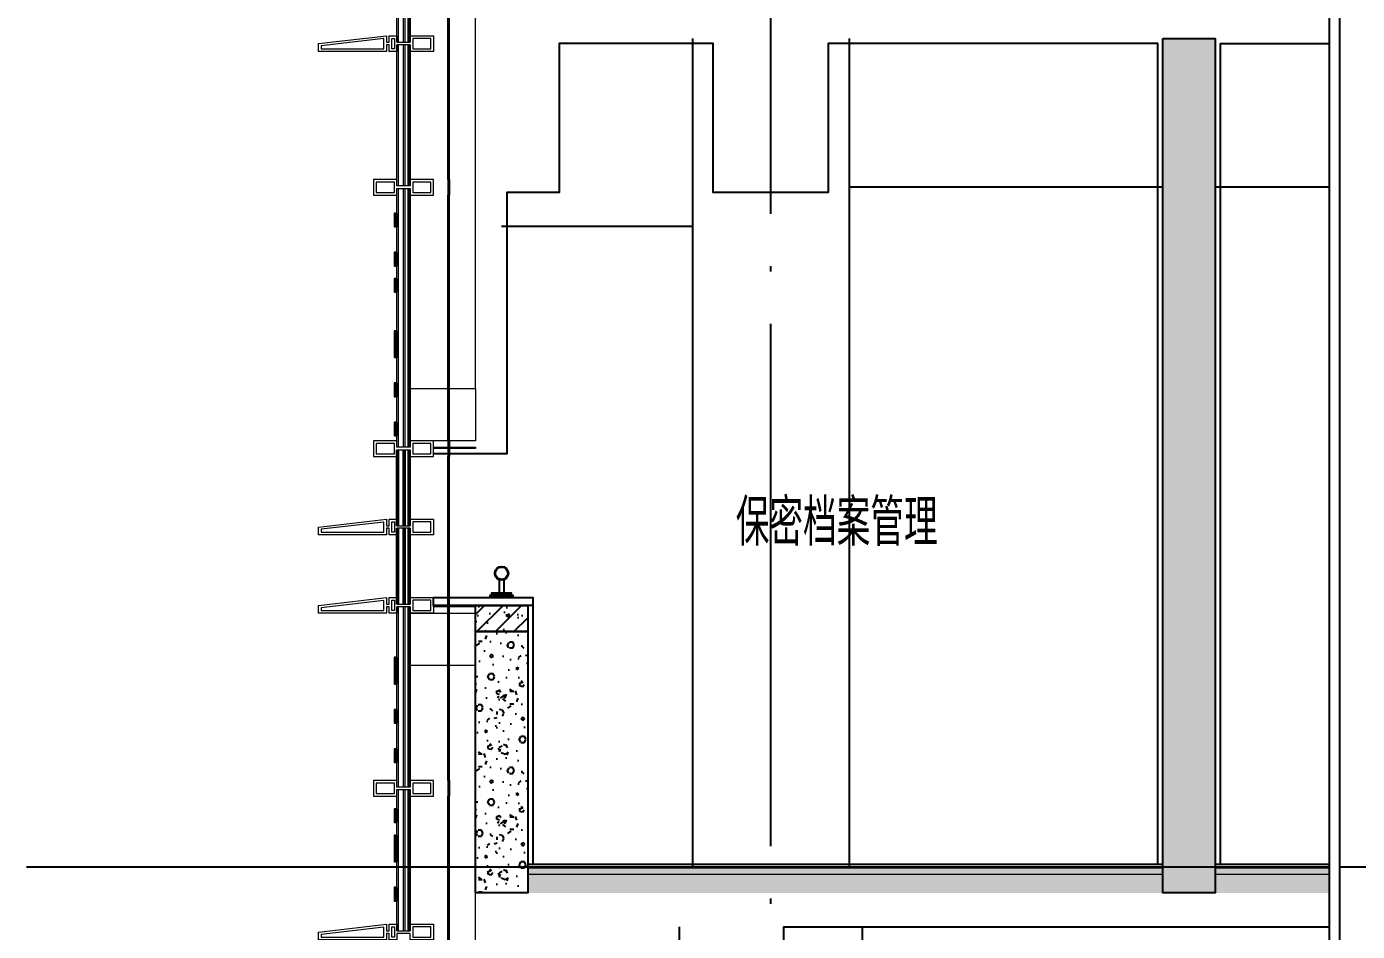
# Model space of a CAD drawing. Extents: x 1147314 to 1218578, y -272074 to -241968.
# Drawn here: x 1163957 to 1169047, y -266264 to -262801 of the extents above; entities that cross this region are included whole.
import ezdxf

# ---------------------------------------------------------------- set-up
doc = ezdxf.new("R2010")
doc.units = 0
doc.header["$LTSCALE"] = 1000
doc.header["$MEASUREMENT"] = 0
doc.linetypes.add('230303生产综合楼-平面图_t8$0$DOTE', pattern=[2.42, 2, -0.2, 0.02, -0.2])
for name, color, linetype in [('A-DOOR-FIRE', 4, 'Continuous'), ('A-SECT-SURF', 6, 'Continuous'), ('A-看线', 115, 'Continuous'), ('DIM_SYMB', 3, 'Continuous'), ('DOTE', 1, 'Continuous'), ('LY_MC_section A', 140, 'Continuous'), ('PUB_HATCH', 8, 'Continuous'), ('PUB_TEXT', 7, 'Continuous'), ('SURFACE', 6, 'Continuous'), ('WALL', 255, 'Continuous'), ('吊顶', 183, 'Continuous'), ('墙身抹灰', 6, 'Continuous')]:
    doc.layers.add(name, color=color, linetype=linetype)
for name, color, linetype, lineweight in [('A-WALL-INSL', 241, 'Continuous', 0), ('WALL-CURT-GLAZ', 120, 'Continuous', 0), ('WALL-CURT-METL', 211, 'Continuous', 0), ('墙身分层线', 253, 'Continuous', 18)]:
    doc.layers.add(name, color=color, linetype=linetype, lineweight=lineweight)
doc.styles.add('_TCH_DIM', font='SIMPLEX', dxfattribs={"bigfont": 'GBCBIG'})

# ---------------------------------------------------------------- blocks, each defined once
blk = doc.blocks.new('A$C071d96ed')
at = {"layer": 'A-看线'}
for points in [[(44, -690), (44, 0)], [(50, -690), (50, 0)], [(196, -665), (196, -25)], [(200, -665), (200, -25)]]:
    blk.add_lwpolyline(points, dxfattribs=at)
at = {"layer": 'WALL-CURT-GLAZ'}
for p, q in [((0, -690), (0, 0)), ((6, -690), (6, 0)), ((25, -690), (25, 0)), ((31, -690), (31, 0))]:
    blk.add_line(p, q, dxfattribs=at)
blk = doc.blocks.new('A$C38d1714a')
at = {"layer": 'A-WALL-INSL'}
blk.add_lwpolyline([(0, 0), (250, 0), (250, -200), (0, -200)], close=True, dxfattribs=at)
blk = doc.blocks.new('A$C37e4a2ef')
at = {"layer": 'A-看线'}
for points in [[(196, -60), (196, 0)], [(200, -60), (200, 0)]]:
    blk.add_lwpolyline(points, dxfattribs=at)
at = {"layer": 'WALL-CURT-METL'}
for points in [[(140, -60), (50, -60), (50, -35), (0, -35), (0, -60), (-30, -60), (-30, -35), (-40, -35), (-40, -60), (-300, -60), (-300, -30), (-40, 0), (-40, -25), (-30, -25), (-30, 0), (0, 0), (0, -25), (50, -25), (50, 0), (140, 0)], [(-50, -50), (-50, -11.2), (-290, -38.9), (-290, -50)], [(-20, -10), (-10, -10), (-10, -50), (-20, -50)], [(130, -25), (130, -10), (60, -10), (60, -50), (130, -50)]]:
    blk.add_lwpolyline(points, close=True, dxfattribs=at)
blk = doc.blocks.new('A$C42b86bd6')
at = {"layer": 'A-看线'}
for points in [[(286, 0), (286, -60)], [(290, 0), (290, -60)]]:
    blk.add_lwpolyline(points, dxfattribs=at)
at = {"layer": 'WALL-CURT-METL'}
for points in [[(230, -60), (230, 0), (140, 0), (140, -25), (90, -25), (90, 0), (0, 0), (0, -60), (90, -60), (90, -35), (140, -35), (140, -60)], [(80, -25), (80, -10), (10, -10), (10, -50), (80, -50)], [(220, -50), (220, -10), (150, -10), (150, -35), (150, -50)]]:
    blk.add_lwpolyline(points, close=True, dxfattribs=at)
blk = doc.blocks.new('A$C827e71c0')
at = {"layer": 'A-DOOR-FIRE'}
blk.add_blockref('A$C42b86bd6', (-90, 0), dxfattribs=at)
blk = doc.blocks.new('A$C7aab0e27')
at = {"layer": 'A-DOOR-FIRE'}
blk.add_blockref('A$C37e4a2ef', (0, 0), dxfattribs=at)
blk = doc.blocks.new('A$C429b8df4')
at = {"layer": '吊顶'}
for points in [[(-9, 97.9), (-9, 30)], [(9, 97.9), (9, 30)]]:
    blk.add_lwpolyline(points, dxfattribs=at)
for points in [[(43.4, 30), (-43.4, 30), (-43.4, 39.2), (43.4, 39.2)], [(36.9, 39.2), (-37.9, 39.2), (-37.9, 48.4), (36.9, 48.4)]]:
    blk.add_lwpolyline(points, close=True, dxfattribs=at)
for radius in [26.5, 23.5]:
    blk.add_circle((0, 122.8), radius, dxfattribs=at)

msp = doc.modelspace()

# ---------------------------------------------------------------- hatches: boundary and pattern name
at = {"layer": 'PUB_HATCH'}
h = msp.add_hatch(dxfattribs=at)
h.set_pattern_fill('加气混凝土', color=256, scale=20, style=0)
h.set_pattern_definition([(0, (-1037022.86, 102848.98), (120, 240), [0, -240]), (0, (-1037163.26, 102816.58), (120, 240), [0, -240]), (0, (-1037085.26, 102814.18), (120, 240), [0, -240]), (0, (-1037000.06, 102884.98), (120, 240), [0, -240]), (0, (-1037099.66, 102802.18), (120, 240), [0, -240]), (0, (-1036976.06, 103036.18), (120, 240), [0, -240]), (0, (-1037049.26, 103016.98), (120, 240), [0, -240]), (0, (-1037010.86, 102986.98), (120, 240), [0, -240]), (0, (-1037206.46, 102982.18), (120, 240), [0, -240]), (0, (-1037088.86, 102971.38), (120, 240), [0, -240]), (0, (-1037134.46, 102910.18), (120, 240), [0, -240]), (0, (-1037132.06, 102820.18), (120, 240), [0, -240]), (0, (-1037042.06, 102810.58), (120, 240), [0, -240]), (0, (-1036976.06, 102916.18), (120, 240), [0, -240]), (0, (-1037200.46, 102878.98), (120, 240), [0, -240]), (0, (-1037180.06, 102919.78), (120, 240), [0, -240]), (0, (-1037086.46, 102902.98), (120, 240), [0, -240]), (0, (-1037120.06, 102868.18), (120, 240), [0, -240]), (0, (-1037139.26, 102947.38), (120, 240), [0, -240]), (0, (-1037109.26, 103037.38), (120, 240), [0, -240]), (0, (-1037190.86, 102828.58), (120, 240), [0, -240]), (0, (-1037058.86, 102988.18), (120, 240), [0, -240]), (0, (-1037170.46, 102991.78), (120, 240), [0, -240]), (0, (-1037189.66, 103022.98), (120, 240), [0, -240]), (130.601294, (-1036990.8, 102961.038), (-599.99999337, 720.00000315), [10.536622, -4414.8444]), (18.4349488, (-1037007.942, 102965.61), (599.9999978, 239.9999982), [10.842096, -1507.05116]), (90, (-1037007.94, 102955.32), (120, 240), [10.285714, -469.71426]), (161.565051, (-1036997.657, 102951.895), (-600.000003, 239.9999821), [10.842096, -1507.05116]), (53.1301023, (-1036997.657, 102951.895), (120.0000002, 239.9999999), [11.428572, -1188.5714]), (135, (-1036988.51, 102829.61), (-120.0000145, 239.9999838), [9.697464, -669.12504]), (45, (-1037002.23, 102829.61), (119.9999992, 239.999999), [9.697464, -669.12504]), (135, (-1036995.37, 102822.75), (-120.0000145, 239.9999838), [9.697464, -669.12504]), (45, (-1036995.37, 102822.75), (119.9999992, 239.999999), [9.697464, -669.12504]), (116.565051, (-1037103.94, 102990.75), (-2e-05, 479.999987), [12.77753, -255.5506]), (180, (-1037109.66, 103002.18), (-120, 240), [13.714286, -226.2857]), (63.434949, (-1037129.09, 102990.75), (1e-06, 479.999998), [12.77753, -255.5506]), (116.565051, (-1037123.37, 102979.32), (-2e-05, 479.999987), [12.77753, -255.5506]), (0, (-1037123.37, 102979.32), (120, 240), [13.714286, -226.2857]), (63.434949, (-1037109.66, 102979.32), (1e-06, 479.999998), [12.77753, -255.5506]), (107.102728, (-1037013.6565, 102909.61), (-359.999986237, 1200.000001936), [15.544538, -6513.161]), (143.972626, (-1037018.228, 102924.467), (-2279.9999711, 1679.9999981), [15.544538, -3248.808]), (180, (-1037030.8, 102933.6), (-120, 240), [14.857142, -225.14284]), (36.0273733, (-1037058.228, 102924.467), (2279.99998315, 1679.99998189), [15.544538, -3248.808]), (71.5650511, (-1037062.8, 102910.753), (360.00000185, 1199.99999793), [14.456126, -1503.43712]), (107.102728, (-1037058.228, 102895.895), (-359.999986237, 1200.000001936), [15.544538, -6513.161]), (143.972626, (-1037045.657, 102886.753), (-2279.9999711, 1679.9999981), [15.544538, -3248.808]), (0, (-1037045.66, 102886.75), (120, 240), [14.857142, -225.14284]), (36.0273733, (-1037030.8, 102886.753), (2279.99998315, 1679.99998189), [15.544538, -3248.808]), (71.5650511, (-1037018.228, 102895.895), (360.00000185, 1199.99999793), [14.456126, -1503.43712]), (150.255118, (-1037011.37, 103021.61), (-360.00000085, 239.99999703), [9.214008, -1925.72784]), (90, (-1037019.37, 103017.04), (120, 240), [9.142858, -470.8571]), (29.7448813, (-1037019.37, 103017.038), (360.0000002, 239.99999888), [9.214008, -1925.72784]), (116.565051, (-1037067.37, 102851.32), (-2e-05, 479.999987), [12.77753, -255.5506]), (168.690067, (-1037073.085, 102862.753), (-1080.0000008, 239.99999398), [11.654902, -2435.8742]), (41.1859251, (-1037093.657, 102857.038), (2999.999981823, 2639.999976915), [12.148738, -5090.3208]), (90, (-1037093.66, 102845.61), (120, 240), [11.428572, -468.5714]), (138.814074, (-1037084.514, 102837.61), (-2999.999946676, 2640.000016815), [12.148738, -5090.3208]), (16.6992442, (-1037084.514, 102837.61), (3959.999970207, 1199.99998743), [11.93178, -4999.415]), (60.9453959, (-1037073.085, 102841.038), (119.99999968, 239.99999788), [11.766434, -4930.1358]), (109.983106, (-1037167.942, 102951.895), (-600.00000226, 1679.999995554), [13.3768, -5604.879]), (155.556045, (-1037172.514, 102964.467), (-1560.000005946, 719.99998504), [13.809194, -5786.0526]), (24.4439547, (-1037197.657, 102964.467), (1560.00000078, 719.999996537), [13.809194, -5786.0526]), (70.0168934, (-1037202.228, 102951.895), (600.00000181, 1679.99999583), [13.3768, -5604.879]), (109.983106, (-1037197.657, 102939.324), (-600.00000226, 1679.999995554), [13.3768, -5604.879]), (160.016893, (-1037185.085, 102934.752), (-600.00000035, 239.99998907), [13.3768, -2795.751]), (19.9831065, (-1037185.085, 102934.752), (599.9999967, 239.99999962), [13.3768, -2795.751]), (70.0168934, (-1037172.514, 102939.324), (600.00000181, 1679.99999583), [13.3768, -5604.879]), (122.005383, (-1037078.8, 102930.18), (-120.0000161, 239.99998775), [10.781693, -2253.3736]), (18.4349488, (-1037094.8, 102935.895), (599.9999978, 239.9999982), [10.842096, -1507.05116]), (90, (-1037094.8, 102925.61), (120, 240), [10.285714, -469.71426]), (161.565051, (-1037084.514, 102922.18), (-600.000003, 239.9999821), [10.842096, -1507.05116]), (54.4623222, (-1037084.514, 102922.181), (839.99999878, 1199.9999982), [9.831228, -4119.2846]), (116.565051, (-1037148.51, 102871.9), (-2e-05, 479.999987), [12.77753, -255.5506]), (180, (-1037154.23, 102883.32), (-120, 240), [12.571428, -227.42856]), (59.0362434, (-1037173.657, 102871.895), (120.0000004, 239.99999884), [13.32789, -2785.5288]), (120.963756, (-1037166.8, 102860.467), (-120.0000164, 239.99998898), [13.32789, -2785.5288]), (0, (-1037166.8, 102860.47), (120, 240), [12.571428, -227.42856]), (63.434949, (-1037154.23, 102860.47), (1e-06, 479.999998), [12.77753, -255.5506])])
h.paths.add_polyline_path([(1168303.2, -262846), (1168503.2, -262846), (1168503.2, -266116), (1168303.2, -266116)])
h = msp.add_hatch(dxfattribs=at)
h.set_pattern_fill('钢筋混凝土', color=256, scale=20, style=0)
h.set_pattern_definition([(45, (-1039723.43, 104552.184), (-35.3553391, 35.3553391), []), (50, (-1039723.43, 104552.18), (143.4520365, -12.550427), [15, -165]), (355, (-1039723.43, 104552.18), (-27.750267, 150.438427), [12, -132]), (100.4514, (-1039711.48, 104551.14), (115.701876, 137.887908), [12.748038, -140.228422]), (46.1842, (-1039723.43, 104592.18), (213.44821, -33.103803), [22.5, -247.5]), (96.6356, (-1039705.64, 104589.43), (186.932541, 194.823574), [19.122058, -210.3426]), (351.1842, (-1039723.43, 104592.18), (186.93239, 194.82372), [18, -198]), (21, (-1039703.43, 104582.18), (119.3814104, -80.523778), [15, -165]), (326, (-1039703.43, 104582.18), (48.663066, 145.030009), [12, -132]), (71.4514, (-1039693.48, 104575.47), (168.044526, 64.506099), [12.748038, -140.228422]), (37.5, (-1039723.43, 104552.184), (2.4319711, 66.5787708), [0, -130.4, 0, -134, 0, -132.5]), (7.5, (-1039723.43, 104552.184), (52.6139075, 78.8823424), [0, -76.4, 0, -127.4, 0, -50.5]), (327.5, (-1039768.03, 104552.184), (106.7644872, -4.5109743), [0, -50, 0, -156, 0, -207]), (317.5, (-1039788.03, 104552.18), (116.637234, 20.0209965), [0, -65, 0, -103.6, 0, -147])])
h.paths.add_polyline_path([(1165673.4, -265016), (1165873.4, -265016), (1165873.4, -265116), (1165673.4, -265116)])
h = msp.add_hatch(dxfattribs=at)
h.set_pattern_fill('加气混凝土', color=256, scale=20, style=0)
h.set_pattern_definition([(0, (-1039652.63, 103928.98), (120, 240), [0, -240]), (0, (-1039793.03, 103896.58), (120, 240), [0, -240]), (0, (-1039715.03, 103894.18), (120, 240), [0, -240]), (0, (-1039629.83, 103964.98), (120, 240), [0, -240]), (0, (-1039729.43, 103882.18), (120, 240), [0, -240]), (0, (-1039605.83, 104116.18), (120, 240), [0, -240]), (0, (-1039679.03, 104096.98), (120, 240), [0, -240]), (0, (-1039640.63, 104066.98), (120, 240), [0, -240]), (0, (-1039836.23, 104062.18), (120, 240), [0, -240]), (0, (-1039718.63, 104051.38), (120, 240), [0, -240]), (0, (-1039764.23, 103990.18), (120, 240), [0, -240]), (0, (-1039761.83, 103900.18), (120, 240), [0, -240]), (0, (-1039671.83, 103890.58), (120, 240), [0, -240]), (0, (-1039605.83, 103996.18), (120, 240), [0, -240]), (0, (-1039830.23, 103958.98), (120, 240), [0, -240]), (0, (-1039809.83, 103999.78), (120, 240), [0, -240]), (0, (-1039716.23, 103982.98), (120, 240), [0, -240]), (0, (-1039749.83, 103948.18), (120, 240), [0, -240]), (0, (-1039769.03, 104027.38), (120, 240), [0, -240]), (0, (-1039739.03, 104117.38), (120, 240), [0, -240]), (0, (-1039820.63, 103908.58), (120, 240), [0, -240]), (0, (-1039688.63, 104068.18), (120, 240), [0, -240]), (0, (-1039800.23, 104071.78), (120, 240), [0, -240]), (0, (-1039819.43, 104102.98), (120, 240), [0, -240]), (130.601294, (-1039620.571, 104041.04), (-599.99999337, 720.00000315), [10.536622, -4414.8444]), (18.4349488, (-1039637.714, 104045.61), (599.9999978, 239.9999982), [10.842096, -1507.05116]), (90, (-1039637.71, 104035.33), (120, 240), [10.285714, -469.71426]), (161.565051, (-1039627.43, 104031.897), (-600.000003, 239.9999821), [10.842096, -1507.05116]), (53.1301023, (-1039627.43, 104031.897), (120.0000002, 239.9999999), [11.428572, -1188.5714]), (135, (-1039618.286, 103909.61), (-120.0000145, 239.9999838), [9.697464, -669.12504]), (45, (-1039632, 103909.61), (119.9999992, 239.999999), [9.697464, -669.12504]), (135, (-1039625.14, 103902.754), (-120.0000145, 239.9999838), [9.697464, -669.12504]), (45, (-1039625.14, 103902.754), (119.9999992, 239.999999), [9.697464, -669.12504]), (116.565051, (-1039733.71, 104070.75), (-2e-05, 479.999987), [12.77753, -255.5506]), (180, (-1039739.43, 104082.18), (-120, 240), [13.714286, -226.2857]), (63.434949, (-1039758.86, 104070.75), (1e-06, 479.999998), [12.77753, -255.5506]), (116.565051, (-1039753.14, 104059.33), (-2e-05, 479.999987), [12.77753, -255.5506]), (0, (-1039753.14, 104059.33), (120, 240), [13.714286, -226.2857]), (63.434949, (-1039739.43, 104059.33), (1e-06, 479.999998), [12.77753, -255.5506]), (107.102728, (-1039643.4285, 103989.6115), (-359.999986237, 1200.000001936), [15.544538, -6513.161]), (143.972626, (-1039648, 104004.469), (-2279.9999711, 1679.9999981), [15.544538, -3248.808]), (180, (-1039660.57, 104013.6), (-120, 240), [14.857142, -225.14284]), (36.0273733, (-1039688, 104004.469), (2279.99998315, 1679.99998189), [15.544538, -3248.808]), (71.5650511, (-1039692.57, 103990.754), (360.00000185, 1199.99999793), [14.456126, -1503.43712]), (107.102728, (-1039688, 103975.897), (-359.999986237, 1200.000001936), [15.544538, -6513.161]), (143.972626, (-1039675.428, 103966.754), (-2279.9999711, 1679.9999981), [15.544538, -3248.808]), (0, (-1039675.43, 103966.75), (120, 240), [14.857142, -225.14284]), (36.0273733, (-1039660.571, 103966.754), (2279.99998315, 1679.99998189), [15.544538, -3248.808]), (71.5650511, (-1039648, 103975.897), (360.00000185, 1199.99999793), [14.456126, -1503.43712]), (150.255118, (-1039641.143, 104101.612), (-360.00000085, 239.99999703), [9.214008, -1925.72784]), (90, (-1039649.14, 104097.04), (120, 240), [9.142858, -470.8571]), (29.7448813, (-1039649.143, 104097.04), (360.0000002, 239.99999888), [9.214008, -1925.72784]), (116.565051, (-1039697.14, 103931.33), (-2e-05, 479.999987), [12.77753, -255.5506]), (168.690067, (-1039702.857, 103942.754), (-1080.0000008, 239.99999398), [11.654902, -2435.8742]), (41.1859251, (-1039723.428, 103937.04), (2999.999981823, 2639.999976915), [12.148738, -5090.3208]), (90, (-1039723.43, 103925.61), (120, 240), [11.428572, -468.5714]), (138.814074, (-1039714.286, 103917.612), (-2999.999946676, 2640.000016815), [12.148738, -5090.3208]), (16.6992442, (-1039714.286, 103917.612), (3959.999970207, 1199.99998743), [11.93178, -4999.415]), (60.9453959, (-1039702.857, 103921.04), (119.99999968, 239.99999788), [11.766434, -4930.1358]), (109.983106, (-1039797.714, 104031.897), (-600.00000226, 1679.999995554), [13.3768, -5604.879]), (155.556045, (-1039802.286, 104044.469), (-1560.000005946, 719.99998504), [13.809194, -5786.0526]), (24.4439547, (-1039827.428, 104044.469), (1560.00000078, 719.999996537), [13.809194, -5786.0526]), (70.0168934, (-1039832, 104031.897), (600.00000181, 1679.99999583), [13.3768, -5604.879]), (109.983106, (-1039827.428, 104019.326), (-600.00000226, 1679.999995554), [13.3768, -5604.879]), (160.016893, (-1039814.857, 104014.754), (-600.00000035, 239.99998907), [13.3768, -2795.751]), (19.9831065, (-1039814.857, 104014.754), (599.9999967, 239.99999962), [13.3768, -2795.751]), (70.0168934, (-1039802.286, 104019.326), (600.00000181, 1679.99999583), [13.3768, -5604.879]), (122.005383, (-1039708.571, 104010.183), (-120.0000161, 239.99998775), [10.781693, -2253.3736]), (18.4349488, (-1039724.57, 104015.897), (599.9999978, 239.9999982), [10.842096, -1507.05116]), (90, (-1039724.57, 104005.61), (120, 240), [10.285714, -469.71426]), (161.565051, (-1039714.286, 104002.183), (-600.000003, 239.9999821), [10.842096, -1507.05116]), (54.4623222, (-1039714.286, 104002.183), (839.99999878, 1199.9999982), [9.831228, -4119.2846]), (116.565051, (-1039778.29, 103951.9), (-2e-05, 479.999987), [12.77753, -255.5506]), (180, (-1039784, 103963.33), (-120, 240), [12.571428, -227.42856]), (59.0362434, (-1039803.428, 103951.897), (120.0000004, 239.99999884), [13.32789, -2785.5288]), (120.963756, (-1039796.571, 103940.469), (-120.0000164, 239.99998898), [13.32789, -2785.5288]), (0, (-1039796.57, 103940.47), (120, 240), [12.571428, -227.42856]), (63.434949, (-1039784, 103940.47), (1e-06, 479.999998), [12.77753, -255.5506])])
h.paths.add_polyline_path([(1165673.4, -265116), (1165873.4, -265116), (1165873.4, -266116), (1165673.4, -266116)])

# ---------------------------------------------------------------- linework, layer by layer
at = {"layer": 'A-SECT-SURF'}
msp.add_line((1166653.2, -266016), (1168940.8, -266016), dxfattribs=at)
for points in [[(1165873.4, -266006), (1168303.2, -266006)], [(1165873.4, -266016), (1168303.2, -266016)]]:
    msp.add_lwpolyline(points, dxfattribs=at)
at = {"layer": 'A-WALL-INSL'}
for points in [[(1165573.4, -263316), (1165573.4, -264186), (1165673.4, -264186), (1165673.4, -263316), (1165673.4, -262396), (1165573.4, -262396)], [(1165423.4, -265046), (1165673.4, -265046), (1165673.4, -265246), (1165423.4, -265246)], [(1165573.4, -266166), (1165573.4, -266836), (1165673.4, -266836), (1165673.4, -266166), (1165673.4, -265246), (1165573.4, -265246)]]:
    msp.add_lwpolyline(points, close=True, dxfattribs=at)
at = {"layer": 'A-看线'}
msp.add_line((1166503.2, -263566), (1165773.3, -263566), dxfattribs=at)
for points in [[(1166503.2, -262846), (1166503.2, -266016)], [(1167103.2, -262846), (1167103.2, -266016)], [(1165417.4, -263411), (1165417.4, -262871)], [(1165423.4, -263411), (1165423.4, -262871)], [(1165569.4, -263386), (1165569.4, -262896)], [(1165569.4, -263316), (1165569.4, -262896)], [(1165573.4, -263386), (1165573.4, -262896)], [(1165573.4, -263316), (1165573.4, -262896)], [(1165417.4, -264411), (1165417.4, -263421)], [(1165423.4, -264411), (1165423.4, -263421)], [(1165569.4, -264386), (1165569.4, -263446)], [(1165573.4, -264386), (1165573.4, -263446)], [(1168303.2, -263416), (1167103.2, -263416)], [(1168938.4, -263416), (1168503.2, -263416)], [(1165417.4, -264711), (1165417.4, -264421)], [(1165423.4, -264711), (1165423.4, -264421)], [(1165569.4, -264686), (1165569.4, -264446)], [(1165573.4, -264686), (1165573.4, -264446)], [(1165417.4, -265011), (1165417.4, -264721)], [(1165423.4, -265011), (1165423.4, -264721)], [(1165569.4, -264986), (1165569.4, -264746)], [(1165573.4, -264986), (1165573.4, -264746)], [(1165417.4, -266261), (1165417.4, -265721)], [(1165423.4, -266261), (1165423.4, -265721)], [(1165569.4, -266236), (1165569.4, -265746)], [(1165573.4, -266236), (1165573.4, -265746)], [(1166453.2, -266246), (1166453.2, -269516)], [(1167153.2, -266246), (1167153.2, -269516)]]:
    msp.add_lwpolyline(points, dxfattribs=at)
at = {"layer": 'DOTE', "linetype": '230303生产综合楼-平面图_t8$0$DOTE'}
for points in [[(1166803.2, -270777.9), (1166803.2, -261436)], [(1163956.8, -266016), (1171925.9, -266016)]]:
    msp.add_lwpolyline(points, dxfattribs=at)
at = {"layer": 'LY_MC_section A', "color": 41}
for points in [[(1165373.4, -263516), (1165363.4, -263516), (1165363.4, -263566), (1165373.4, -263566)], [(1165373.4, -263666), (1165363.4, -263666), (1165363.4, -263716), (1165373.4, -263716)], [(1165373.4, -263766), (1165363.4, -263766), (1165363.4, -263816), (1165373.4, -263816)], [(1165373.4, -263966), (1165363.4, -263966), (1165363.4, -264066), (1165373.4, -264066)], [(1165373.4, -264166), (1165363.4, -264166), (1165363.4, -264216), (1165373.4, -264216)], [(1165373.4, -264316), (1165363.4, -264316), (1165363.4, -264366), (1165373.4, -264366)], [(1165373.4, -265216), (1165363.4, -265216), (1165363.4, -265316), (1165373.4, -265316)], [(1165373.4, -265416), (1165363.4, -265416), (1165363.4, -265466), (1165373.4, -265466)], [(1165373.4, -265566), (1165363.4, -265566), (1165363.4, -265616), (1165373.4, -265616)], [(1165373.4, -265796), (1165363.4, -265796), (1165363.4, -265846), (1165373.4, -265846)], [(1165373.4, -265896), (1165363.4, -265896), (1165363.4, -265996), (1165373.4, -265996)], [(1165373.4, -266096), (1165363.4, -266096), (1165363.4, -266146), (1165373.4, -266146)]]:
    msp.add_lwpolyline(points, close=True, dxfattribs=at)
at = {"layer": 'LY_MC_section A'}
for points in [[(1165373.4, -264711), (1165373.4, -264421)], [(1165379.4, -264711), (1165379.4, -264421)], [(1165398.4, -264711), (1165398.4, -264421)], [(1165404.4, -264711), (1165404.4, -264421)], [(1165373.4, -265011), (1165373.4, -264721)], [(1165379.4, -265011), (1165379.4, -264721)], [(1165398.4, -265011), (1165398.4, -264721)], [(1165404.4, -265011), (1165404.4, -264721)]]:
    msp.add_lwpolyline(points, dxfattribs=at)
at = {"layer": 'WALL'}
for points in [[(1168303.2, -262846), (1168503.2, -262846), (1168503.2, -266116), (1168303.2, -266116)], [(1165673.4, -265016), (1165873.4, -265016), (1165873.4, -265116), (1165673.4, -265116)], [(1165673.4, -265116), (1165873.4, -265116), (1165873.4, -266116), (1165673.4, -266116)]]:
    msp.add_lwpolyline(points, close=True, dxfattribs=at)
at = {"layer": 'WALL-CURT-GLAZ'}
for p, q in [((1165373.4, -263411), (1165373.4, -262871)), ((1165379.4, -263411), (1165379.4, -262871)), ((1165398.4, -263411), (1165398.4, -262871)), ((1165404.4, -263411), (1165404.4, -262871)), ((1165373.4, -264411), (1165373.4, -263421)), ((1165379.4, -264411), (1165379.4, -263421)), ((1165398.4, -264411), (1165398.4, -263421)), ((1165404.4, -264411), (1165404.4, -263421)), ((1165373.4, -266261), (1165373.4, -265721)), ((1165379.4, -266261), (1165379.4, -265721)), ((1165398.4, -266261), (1165398.4, -265721)), ((1165404.4, -266261), (1165404.4, -265721))]:
    msp.add_line(p, q, dxfattribs=at)
for points in [[(1165513.4, -264411), (1165673.7, -264411), (1165673.7, -264416), (1165513.4, -264416)], [(1165513.1, -265016), (1165673.4, -265016), (1165673.4, -265021), (1165513.1, -265021)]]:
    msp.add_lwpolyline(points, close=True, dxfattribs=at)
at = {"layer": '墙身分层线'}
for p, q in [((1168303.2, -266016), (1165873.4, -266016)), ((1168303.2, -266021), (1165873.4, -266021)), ((1168303.2, -266046), (1165873.4, -266046))]:
    msp.add_line(p, q, dxfattribs=at)
at = {"layer": '墙身抹灰'}
for points in [[(1168283.2, -266006), (1168283.2, -262866), (1167023.2, -262866), (1167023.2, -263436), (1166583.2, -263436), (1166583.2, -262866), (1165993.4, -262866), (1165993.4, -263436), (1165793.3, -263436), (1165793.4, -264436), (1165513.4, -264436)], [(1165513.4, -265016), (1165873.4, -265016), (1165873.4, -266006)], [(1165893.4, -265016), (1165893.4, -266006)]]:
    msp.add_lwpolyline(points, dxfattribs=at)
msp.add_lwpolyline([(1165513.4, -264986), (1165893.6, -264986), (1165893.6, -265016), (1165513.4, -265016)], close=True, dxfattribs=at)

# ---------------------------------------------------------------- block references
at = {"layer": 'A-DOOR-FIRE'}
for name, p in [('A$C42b86bd6', (1165283.4, -264386)), ('A$C7aab0e27', (1165373.4, -266236))]:
    msp.add_blockref(name, p, dxfattribs=at)
at = {"layer": 'LY_MC_section A'}
for name, p in [('A$C7aab0e27', (1165373.4, -262836)), ('A$C827e71c0', (1165373.4, -263386)), ('A$C37e4a2ef', (1165373.4, -264686)), ('A$C37e4a2ef', (1165373.4, -264986)), ('A$C827e71c0', (1165373.4, -265686))]:
    msp.add_blockref(name, p, dxfattribs=at)
at = {"layer": 'SURFACE'}
for name, p in [('A$C071d96ed', (1165373.4, -262171)), ('A$C38d1714a', (1165423.4, -264186)), ('A$C071d96ed', (1165373.4, -265021))]:
    msp.add_blockref(name, p, dxfattribs=at)
at = {"layer": '吊顶'}
msp.add_blockref('A$C429b8df4', (1165773.6, -265016), dxfattribs=at)

# ---------------------------------------------------------------- texts
at = {"layer": 'PUB_TEXT', "style": '_TCH_DIM'}
msp.add_text('保密档案管理', height=178.72, dxfattribs=at).set_placement((1166669.2, -264788))

# ---------------------------------------------------------------- next in the draw order: wipeouts: each hides what was drawn before it
msp.add_wipeout([(1168978.4, -261333.4), (1168978.4, -270852.7), (1168938.4, -270852.7), (1168938.4, -261333.4)]).dxf.layer = 'DIM_SYMB'

# ---------------------------------------------------------------- next in the draw order: hatches: boundary and pattern name
at = {"layer": 'PUB_HATCH'}
h = msp.add_hatch(dxfattribs=at)
h.set_pattern_fill('加气混凝土', color=256, scale=10, style=0)
h.set_pattern_definition([(0, (14516.39, -45510.13), (60, 120), [0, -120]), (0, (14446.19, -45526.33), (60, 120), [0, -120]), (0, (14485.19, -45527.53), (60, 120), [0, -120]), (0, (14527.79, -45492.13), (60, 120), [0, -120]), (0, (14477.99, -45533.53), (60, 120), [0, -120]), (0, (14539.79, -45416.53), (60, 120), [0, -120]), (0, (14503.19, -45426.13), (60, 120), [0, -120]), (0, (14522.39, -45441.13), (60, 120), [0, -120]), (0, (14424.59, -45443.53), (60, 120), [0, -120]), (0, (14483.39, -45448.93), (60, 120), [0, -120]), (0, (14460.59, -45479.53), (60, 120), [0, -120]), (0, (14461.79, -45524.53), (60, 120), [0, -120]), (0, (14506.79, -45529.33), (60, 120), [0, -120]), (0, (14539.79, -45476.53), (60, 120), [0, -120]), (0, (14427.59, -45495.13), (60, 120), [0, -120]), (0, (14437.79, -45474.73), (60, 120), [0, -120]), (0, (14484.59, -45483.13), (60, 120), [0, -120]), (0, (14467.79, -45500.53), (60, 120), [0, -120]), (0, (14458.19, -45460.93), (60, 120), [0, -120]), (0, (14473.19, -45415.93), (60, 120), [0, -120]), (0, (14432.39, -45520.33), (60, 120), [0, -120]), (0, (14498.39, -45440.53), (60, 120), [0, -120]), (0, (14442.59, -45438.73), (60, 120), [0, -120]), (0, (14432.99, -45423.13), (60, 120), [0, -120]), (130.601294, (14532.418, -45454.104), (-299.999996686, 360.000001574), [5.268311, -2207.4222]), (18.4349488, (14523.846, -45451.819), (299.9999989, 119.9999991), [5.421048, -753.52558]), (90, (14523.846, -45456.96), (60, 120), [5.142857, -234.85713]), (161.565051, (14528.99, -45458.676), (-300.0000015, 119.99999105), [5.421048, -753.52558]), (53.1301023, (14528.99, -45458.676), (60.0000001, 119.99999994), [5.714286, -594.2857]), (135, (14533.56, -45519.82), (-60.0000073, 119.9999919), [4.848732, -334.56252]), (45, (14526.704, -45519.82), (59.9999996, 119.9999995), [4.848732, -334.56252]), (135, (14530.13, -45523.247), (-60.0000073, 119.9999919), [4.848732, -334.56252]), (45, (14530.13, -45523.247), (59.9999996, 119.9999995), [4.848732, -334.56252]), (116.565051, (14475.85, -45439.25), (-1e-05, 239.999993), [6.388765, -127.7753]), (180, (14472.99, -45433.53), (-60, 120), [6.857143, -113.14285]), (63.434949, (14463.27, -45439.25), (5e-07, 239.999999), [6.388765, -127.7753]), (116.565051, (14466.13, -45444.96), (-1e-05, 239.999993), [6.388765, -127.7753]), (0, (14466.13, -45444.96), (60, 120), [6.857143, -113.14285]), (63.434949, (14472.99, -45444.96), (5e-07, 239.999999), [6.388765, -127.7753]), (107.102728, (14520.9892, -45479.8185), (-179.999993118, 600.000000968), [7.772269, -3256.5805]), (143.972626, (14518.7035, -45472.39), (-1139.99998555, 839.99999905), [7.772269, -1624.404]), (180, (14512.42, -45467.82), (-60, 120), [7.428571, -112.57142]), (36.0273733, (14498.7035, -45472.39), (1139.999991575, 839.999990944), [7.772269, -1624.404]), (71.5650511, (14496.418, -45479.247), (180.00000092, 599.99999897), [7.228063, -751.71856]), (107.102728, (14498.7035, -45486.6757), (-179.999993118, 600.000000968), [7.772269, -3256.5805]), (143.972626, (14504.989, -45491.247), (-1139.99998555, 839.99999905), [7.772269, -1624.404]), (0, (14504.99, -45491.25), (60, 120), [7.428571, -112.57142]), (36.0273733, (14512.418, -45491.247), (1139.999991575, 839.999990944), [7.772269, -1624.404]), (71.5650511, (14518.704, -45486.676), (180.00000092, 599.99999897), [7.228063, -751.71856]), (150.255118, (14522.132, -45423.819), (-180.00000043, 119.99999851), [4.607004, -962.86392]), (90, (14518.13, -45426.104), (60, 120), [4.571429, -235.42855]), (29.7448813, (14518.132, -45426.104), (180.0000001, 119.99999944), [4.607004, -962.86392]), (116.565051, (14494.13, -45508.96), (-1e-05, 239.999993), [6.388765, -127.7753]), (168.690067, (14491.275, -45503.247), (-540.0000004, 119.99999699), [5.827451, -1217.9371]), (41.1859251, (14480.989, -45506.104), (1499.999990912, 1319.999988458), [6.074369, -2545.1604]), (90, (14480.99, -45511.82), (60, 120), [5.714286, -234.2857]), (138.814074, (14485.5607, -45515.8185), (-1499.999973338, 1320.000008407), [6.074369, -2545.1604]), (16.6992442, (14485.5607, -45515.8185), (1979.999985103, 599.999993716), [5.96589, -2499.7075]), (60.9453959, (14491.275, -45514.104), (59.99999984, 119.999998939), [5.883217, -2465.0679]), (109.983106, (14443.8464, -45458.6757), (-300.00000113, 839.999997777), [6.6884, -2802.4395]), (155.556045, (14441.5607, -45452.39), (-780.000002973, 359.99999252), [6.904597, -2893.0263]), (24.4439547, (14428.989, -45452.39), (780.00000039, 359.999998268), [6.904597, -2893.0263]), (70.0168934, (14426.7035, -45458.6757), (300.000000904, 839.999997916), [6.6884, -2802.4395]), (109.983106, (14428.989, -45464.9614), (-300.00000113, 839.999997777), [6.6884, -2802.4395]), (160.016893, (14435.275, -45467.247), (-300.00000018, 119.99999453), [6.6884, -1397.8755]), (19.9831065, (14435.275, -45467.247), (299.99999835, 119.99999981), [6.6884, -1397.8755]), (70.0168934, (14441.5607, -45464.9614), (300.000000904, 839.999997916), [6.6884, -2802.4395]), (122.005383, (14488.418, -45469.533), (-60.00000805, 119.99999387), [5.390846, -1126.6868]), (18.4349488, (14480.418, -45466.676), (299.9999989, 119.9999991), [5.421048, -753.52558]), (90, (14480.42, -45471.82), (60, 120), [5.142857, -234.85713]), (161.565051, (14485.56, -45473.533), (-300.0000015, 119.99999105), [5.421048, -753.52558]), (54.4623222, (14485.561, -45473.533), (419.99999939, 599.9999991), [4.915614, -2059.6423]), (116.565051, (14453.56, -45498.68), (-1e-05, 239.999993), [6.388765, -127.7753]), (180, (14450.7, -45492.96), (-60, 120), [6.285714, -113.71428]), (59.0362434, (14440.989, -45498.676), (60.000000195, 119.99999942), [6.663946, -1392.7644]), (120.963756, (14444.418, -45504.39), (-60.0000082, 119.99999449), [6.663946, -1392.7644]), (0, (14444.42, -45504.39), (60, 120), [6.285714, -113.71428]), (63.434949, (14450.7, -45504.39), (5e-07, 239.999999), [6.388765, -127.7753])])
h.paths.add_polyline_path([(1168503.2, -266046), (1168503.2, -266116), (1168303.2, -266116), (1168303.2, -266046), (1165873.4, -266046), (1165873.4, -266116), (1168938.4, -266116), (1168938.4, -266046)])
at = {"layer": '墙身分层线'}
h = msp.add_hatch(dxfattribs=at)
h.set_pattern_fill('混凝土', color=256, scale=10)
h.set_pattern_definition([(50, (14480.99, -45473.53), (71.7260183, -6.2752135), [7.5, -82.5]), (355, (14480.99, -45473.53), (-13.8751334, 75.2192134), [6, -66]), (100.4514, (14486.966, -45474.056), (57.850938, 68.9439542), [6.374019, -70.114211]), (46.1842, (14480.99, -45453.53), (106.724105, -16.5519014), [11.25, -123.75]), (96.6356, (14489.88, -45454.91), (93.466271, 97.411787), [9.561029, -105.1713]), (351.1842, (14480.99, -45453.53), (93.466195, 97.41186), [9, -99]), (21, (14490.99, -45458.53), (59.6907052, -40.261889), [7.5, -82.5]), (326, (14490.99, -45458.53), (24.331533, 72.5150045), [6, -66]), (71.4514, (14495.96, -45461.89), (84.022263, 32.2530497), [6.374019, -70.114211]), (37.5, (14480.99, -45473.533), (1.21598553, 33.2893854), [0, -65.2, 0, -67, 0, -66.25]), (7.5, (14480.99, -45473.533), (26.3069537, 39.4411712), [0, -38.2, 0, -63.7, 0, -25.25]), (327.5, (14458.69, -45473.533), (53.3822436, -2.2554872), [0, -25, 0, -78, 0, -103.5]), (317.5, (14448.69, -45473.533), (58.318617, 10.0104982), [0, -32.5, 0, -51.8, 0, -73.5])])
h.paths.add_polyline_path([(1168303.2, -266046), (1168303.2, -266016), (1165873.4, -266016), (1165873.4, -266046)])
h.paths.add_polyline_path([(1168503.2, -266016), (1168503.2, -266046), (1168938.4, -266046), (1168938.4, -266016)])

# ---------------------------------------------------------------- next in the draw order: linework, layer by layer
at = {"layer": 'A-SECT-SURF'}
for points in [[(1168503.2, -266006), (1168938.4, -266006)], [(1168503.2, -266016), (1168938.4, -266016)]]:
    msp.add_lwpolyline(points, dxfattribs=at)
at = {"layer": 'DIM_SYMB'}
for points in [[(1168938.4, -261333.4), (1168938.4, -266299.8), (1168980.4, -266315.1), (1168896.4, -266329.9), (1168938.4, -266344.8), (1168938.4, -270852.7)], [(1168978.4, -261333.4), (1168978.4, -266299.8), (1169020.4, -266315.1), (1168936.4, -266329.9), (1168978.4, -266344.8), (1168978.4, -270852.7)]]:
    msp.add_lwpolyline(points, dxfattribs=at)
at = {"layer": '墙身分层线'}
for p, q in [((1168938.4, -266016), (1168503.2, -266016)), ((1168938.4, -266021), (1168503.2, -266021)), ((1168938.4, -266046), (1168503.2, -266046))]:
    msp.add_line(p, q, dxfattribs=at)
at = {"layer": '墙身抹灰'}
for points in [[(1168523.2, -266006), (1168523.2, -262866), (1168938.4, -262866)], [(1166293.2, -268071.1), (1166553.2, -268071.1), (1166553.2, -266816), (1166853.2, -266816), (1166853.2, -266246), (1168940.8, -266246)]]:
    msp.add_lwpolyline(points, dxfattribs=at)

doc.saveas('drawing.dxf')
